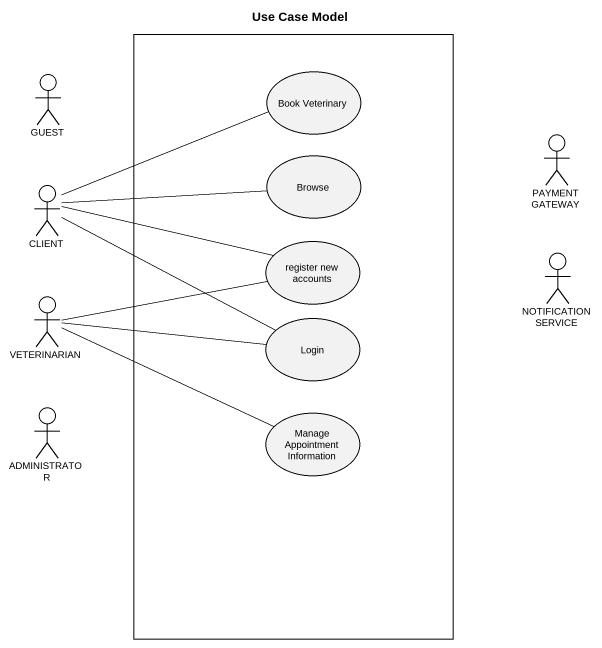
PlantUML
@startuml
title Use Case Model
rectangle " " as rectangle1 {
  usecase "Book Veterinary" as Book_Veterinary
  usecase Browse
  usecase "register new accounts" as register_new_accounts
  usecase Login
  usecase "Manage Appointment Information" as Manage_Appointment
}
actor GUEST
actor "PAYMENT GATEWAY" as PAYMENT_GATEWAY
actor CLIENT
actor "NOTIFICATION SERVICE" as NOTIFICATION_SERVICE
actor VETERINARIAN
actor ADMINISTRATOR
Book_Veterinary -left- CLIENT
Browse -left- CLIENT
register_new_accounts -left- CLIENT
register_new_accounts -left- VETERINARIAN
VETERINARIAN -right- Manage_Appointment
Login -left- CLIENT
Login -left- VETERINARIAN
@enduml
